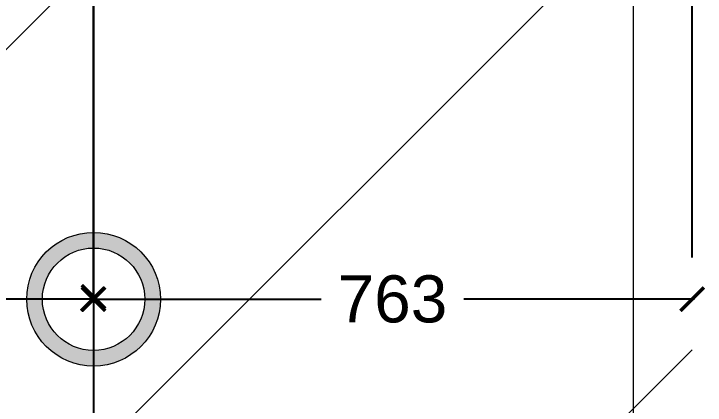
# Model space of a CAD drawing. Header units: millimetres. Extents: x 1464389 to 1998638, y -29162 to 256806.
# Drawn here: x 1723186 to 1724067, y 209418 to 209917 of the extents above; entities that cross this region are included whole.
import ezdxf

# ---------------------------------------------------------------- set-up
doc = ezdxf.new("R2010")
doc.units = ezdxf.units.MM
doc.header["$LTSCALE"] = 15
doc.header["$PDMODE"] = 35
doc.linetypes.add('HIDDEN', pattern=[9.525, 6.35, -3.175])
doc.layers.get('0').update_dxf_attribs({"lineweight": 5})
for name, color, linetype in [('COLUMN', 14, 'Continuous'), ('S-beamline-7', 8, 'HIDDEN'), ('S-pchat-9', 9, 'Continuous')]:
    doc.layers.add(name, color=color, linetype=linetype)
doc.layers.add('dimension', color=1, linetype='Continuous', lineweight=25)
doc.styles.add('ARIAL', font='arial.ttf')
doc.dimstyles.new('SC-25', dxfattribs={"dimtxt": 60, "dimasz": 30, "dimexe": 0, "dimexo": 0, "dimgap": 25, "dimtad": 0, "dimdec": 0, "dimzin": 0, "dimdsep": 46, "dimtxsty": 'ARIAL', "dimblk": 'ARCHTICK', "dimcen": 0.09, "dimdle": 3, "dimclrd": 251, "dimclre": 251, "dimclrt": 1, "dimadec": 0, "dimazin": 0, "dimtfac": 1, "dimtdec": 0, "dimtofl": 0, "dimtmove": 0, "dimatfit": 2, "dimfxl": 100, "dimtolj": 1, "dimtzin": 0, "dimarcsym": 0})

# ---------------------------------------------------------------- blocks, each defined once
blk = doc.blocks.new('3rd floor beam')
at = {"layer": 'S-beamline-7', "color": 9, "ltscale": 10, "true_color": 0xc7c8ca}
blk.add_lwpolyline([(2198519.16, 738297.4), (2198519.16, 751213.21)], dxfattribs=at)
blk = doc.blocks.new('Hanging light')
h = blk.add_hatch(color=30)
h.dxf.hatch_style = 1
h.set_gradient(color1=(242, 103, 34), color2=(255, 255, 0), name='CYLINDER')
h.paths.add_polyline_path([(163326.39, 34665.32, 1), (163155.95, 34665.32, 1)])
h.paths.add_polyline_path([(163175.95, 34665.32, -1), (163306.39, 34665.32, -1)], flags=16)
at = {"color": 3}
for radius in [85.22, 65.22]:
    blk.add_circle((163241.17, 34665.32), radius, dxfattribs=at)
blk = doc.blocks.new('_ArchTick')
at = {"color": 0, "linetype": 'ByBlock', "const_width": 0.15}
blk.add_lwpolyline([(-0.5, -0.5), (0.5, 0.5)], dxfattribs=at)
blk = doc.blocks.new('*D776')
at = {"layer": 'Defpoints', "color": 0, "ltscale": 0.25, "transparency": 16777216}
for p in [(1723287.25, 209553.16), (1723287.25, 209553.16), (1723287.25, 208040.16)]:
    blk.add_point(p, dxfattribs=at)
at = {"layer": 'dimension', "color": 251, "lineweight": -2, "ltscale": 0.25, "transparency": 16777216}
for p, q in [((1723287.25, 209556.16), (1723287.25, 208908.42)), ((1723287.25, 209553.16), (1723287.25, 209553.16)), ((1723287.25, 208037.16), (1723287.25, 208684.89)), ((1723287.25, 208040.16), (1723287.25, 208040.16))]:
    blk.add_line(p, q, dxfattribs=at)
at = {"layer": 'dimension', "color": 251, "lineweight": -2, "ltscale": 0.25, "transparency": 16777216, "xscale": 30, "yscale": 30, "zscale": 30}
for p, rotation in [((1723287.25, 209553.16), 90), ((1723287.25, 208040.16), 270)]:
    blk.add_blockref('_ArchTick', p, dxfattribs=dict(at, rotation=rotation))
at = {"layer": 'dimension', "color": 1, "ltscale": 0.25, "transparency": 16777216, "insert": (1723287.25, 208796.66), "char_height": 60, "attachment_point": 5, "rotation": 90, "style": 'ARIAL'}
blk.add_mtext('\\A1;1513', dxfattribs=at)
blk = doc.blocks.new('*D777')
at = {"layer": 'Defpoints', "color": 0, "ltscale": 0.25, "transparency": 16777216}
for p in [(1723287.25, 211069.16), (1723287.25, 209556.16), (1723287.25, 209556.16)]:
    blk.add_point(p, dxfattribs=at)
at = {"layer": 'dimension', "color": 251, "lineweight": -2, "ltscale": 0.25, "transparency": 16777216}
for p, q in [((1723287.25, 211072.16), (1723287.25, 210424.42)), ((1723287.25, 211069.16), (1723287.25, 211069.16)), ((1723287.25, 209553.16), (1723287.25, 210200.89)), ((1723287.25, 209556.16), (1723287.25, 209556.16))]:
    blk.add_line(p, q, dxfattribs=at)
at = {"layer": 'dimension', "color": 251, "lineweight": -2, "ltscale": 0.25, "transparency": 16777216, "xscale": 30, "yscale": 30, "zscale": 30}
for p, rotation in [((1723287.25, 211069.16), 90), ((1723287.25, 209556.16), 270)]:
    blk.add_blockref('_ArchTick', p, dxfattribs=dict(at, rotation=rotation))
at = {"layer": 'dimension', "color": 1, "ltscale": 0.25, "transparency": 16777216, "insert": (1723287.25, 210312.66), "char_height": 60, "attachment_point": 5, "rotation": 90, "style": 'ARIAL'}
blk.add_mtext('\\A1;1513', dxfattribs=at)
blk = doc.blocks.new('*D786')
at = {"layer": 'Defpoints', "color": 0, "ltscale": 0.25, "transparency": 16777216}
for p in [(1722524.34, 209553.16), (1723287.25, 209553.16), (1723287.25, 209553.16)]:
    blk.add_point(p, dxfattribs=at)
at = {"layer": 'dimension', "color": 251, "lineweight": -2, "ltscale": 0.25, "transparency": 16777216}
for p, q in [((1722521.34, 209553.16), (1722814.75, 209553.16)), ((1722524.34, 209553.16), (1722524.34, 209553.16)), ((1723290.25, 209553.16), (1722996.83, 209553.16))]:
    blk.add_line(p, q, dxfattribs=at)
at = {"layer": 'dimension', "color": 251, "lineweight": -2, "ltscale": 0.25, "transparency": 16777216, "xscale": 30, "yscale": 30, "zscale": 30, "rotation": 180}
blk.add_blockref('_ArchTick', (1722524.34, 209553.16), dxfattribs=at)
at = {"layer": 'dimension', "color": 251, "lineweight": -2, "ltscale": 0.25, "transparency": 16777216, "xscale": 30, "yscale": 30, "zscale": 30}
blk.add_blockref('_ArchTick', (1723287.25, 209553.16), dxfattribs=at)
at = {"layer": 'dimension', "color": 1, "ltscale": 0.25, "transparency": 16777216, "insert": (1722905.79, 209553.16), "char_height": 60, "attachment_point": 5, "style": 'ARIAL'}
blk.add_mtext('\\A1;763', dxfattribs=at)
blk = doc.blocks.new('*D787')
at = {"layer": 'Defpoints', "color": 0, "ltscale": 0.25, "transparency": 16777216}
for p in [(1723286.25, 209550.16), (1724050.16, 209553.16), (1724050.16, 209553.16)]:
    blk.add_point(p, dxfattribs=at)
at = {"layer": 'dimension', "color": 251, "lineweight": -2, "ltscale": 0.25, "transparency": 16777216}
for p, q in [((1723283.25, 209553.16), (1723577.17, 209553.16)), ((1723286.25, 209550.16), (1723286.25, 209553.16)), ((1724053.16, 209553.16), (1723759.24, 209553.16)), ((1724050.16, 209553.16), (1724050.16, 209553.16))]:
    blk.add_line(p, q, dxfattribs=at)
at = {"layer": 'dimension', "color": 251, "lineweight": -2, "ltscale": 0.25, "transparency": 16777216, "xscale": 30, "yscale": 30, "zscale": 30, "rotation": 180}
blk.add_blockref('_ArchTick', (1723286.25, 209553.16), dxfattribs=at)
at = {"layer": 'dimension', "color": 251, "lineweight": -2, "ltscale": 0.25, "transparency": 16777216, "xscale": 30, "yscale": 30, "zscale": 30}
blk.add_blockref('_ArchTick', (1724050.16, 209553.16), dxfattribs=at)
at = {"layer": 'dimension', "color": 1, "ltscale": 0.25, "transparency": 16777216, "insert": (1723668.21, 209553.16), "char_height": 60, "attachment_point": 5, "style": 'ARIAL'}
blk.add_mtext('\\A1;763', dxfattribs=at)

msp = doc.modelspace()

# ---------------------------------------------------------------- hatches: boundary and pattern name
at = {"true_color": 0x636466}
h = msp.add_hatch(dxfattribs=at)
h.set_pattern_fill('ANSI31', color=251, scale=140)
h.set_pattern_definition([(45, (882263.97, 177990.95), (-314.30896, 314.30896), [])])
h.paths.add_polyline_path([(1722524.33, 204340.54), (1724050.16, 204340.54), (1724050.16, 212657.11), (1722524.33, 212657.11)])

# ---------------------------------------------------------------- linework, layer by layer
at = {"color": 32, "true_color": 0xcd6928}
msp.add_lwpolyline([(1723975.16, 212179.3), (1723975.16, 201833.91)], dxfattribs=at)
at = {"layer": 'S-pchat-9', "ltscale": 0.25}
msp.add_line((1723287.25, 211069.16), (1723287.25, 209556.16), dxfattribs=at)

# ---------------------------------------------------------------- block references
msp.add_blockref('Hanging light', (1560046.08, 174887.84))
at = {"layer": 'COLUMN', "color": 240, "true_color": 0xed1f24}
msp.add_blockref('3rd floor beam', (-474469, -537263.5), dxfattribs=at)

# ---------------------------------------------------------------- dimensions: what is measured, and where the dimension line sits
at = {"layer": 'dimension', "ltscale": 0.25}
for base, p1, p2, picture, middle in [((1723287.25, 209556.16), (1723287.25, 211069.16), (1723287.25, 209556.16), '*D777', (1723287.25, 210312.66)), ((1723287.25, 209553.16), (1723287.25, 208040.16), (1723287.25, 209553.16), '*D776', (1723287.25, 208796.66))]:
    dim = msp.add_linear_dim(base=base, p1=p1, p2=p2, angle=90, dimstyle='SC-25', dxfattribs=at)
    dim.commit()
    dim.dimension.update_dxf_attribs({"geometry": picture, "text_midpoint": middle})
dim = msp.add_linear_dim(base=(1723287.25, 209553.16), p1=(1722524.34, 209553.16), p2=(1723287.25, 209553.16), dimstyle='SC-25', dxfattribs=at)
dim.commit()
dim.dimension.update_dxf_attribs({"geometry": '*D786', "text_midpoint": (1722905.79, 209553.16)})
dim = msp.add_linear_dim(base=(1724050.16, 209553.16), p1=(1723286.25, 209550.16), p2=(1724050.16, 209553.16), text='763', dimstyle='SC-25', dxfattribs=at)
dim.commit()
dim.dimension.update_dxf_attribs({"geometry": '*D787', "text_midpoint": (1723668.21, 209553.16)})

doc.saveas('drawing.dxf')
